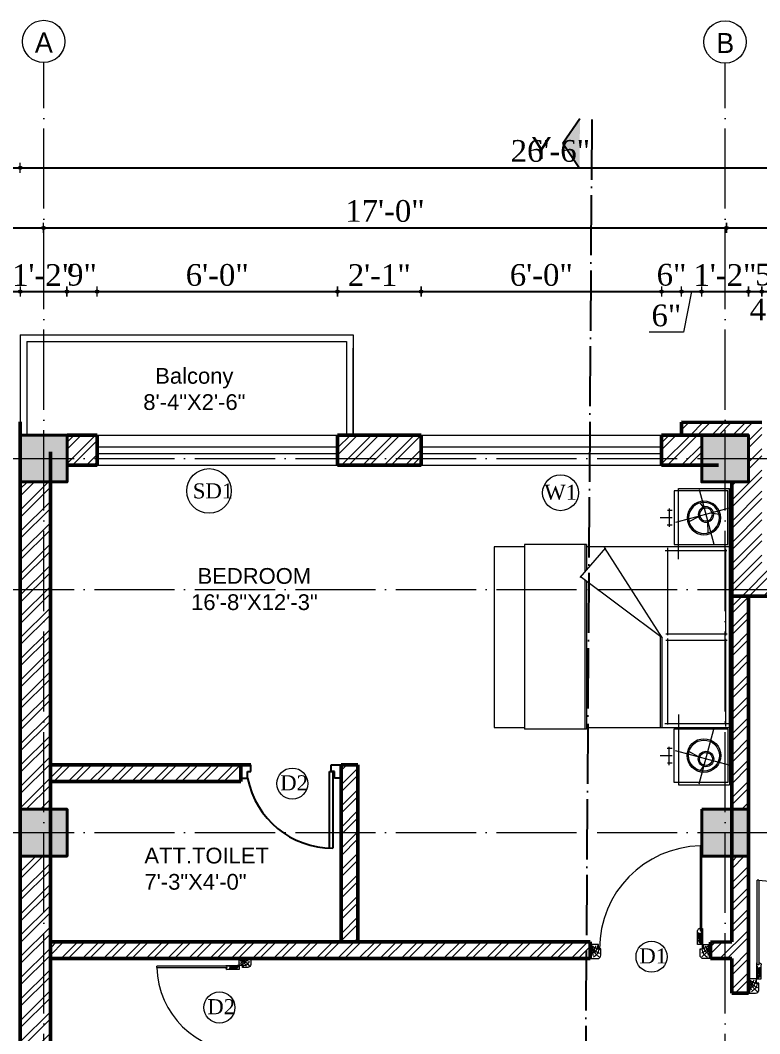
# Model space of a CAD drawing. Header units: inches. Extents: x 5914 to 162157, y -20538 to 282354.
# Drawn here: x 154059.8 to 154281.3, y -15025.6 to -14722.3 of the extents above; entities that cross this region are included whole.
import ezdxf

# ---------------------------------------------------------------- set-up
doc = ezdxf.new("R2010")
doc.units = ezdxf.units.IN
doc.header["$MEASUREMENT"] = 0
doc.header["$PDMODE"] = 99
doc.linetypes.add('ACAD_ISO04W100', pattern=[30, 24, -3, 0, -3])
for name, color, linetype, lineweight in [('.09', 24, 'Continuous', 9), ('.1', 168, 'Continuous', 13), ('A-FUR', 42, 'Continuous', 5), ('CENTER  LINE RA', 10, 'ACAD_ISO04W100', 20), ('CONC. OUTLINE RA', 150, 'Continuous', 40), ('door', 170, 'Continuous', 25), ('DOOR-WIN RA', 3, 'Continuous', 20), ('ELE2 RA', 130, 'Continuous', 20), ('elev 2', 20, 'Continuous', 25), ('Furniture', 22, 'Continuous', 13), ('Hatch', 254, 'Continuous', 9), ('HATCH RA', 8, 'Continuous', 5), ('Text', 7, 'Continuous', 18), ('TEXTLAYER', 7, 'Continuous', 18), ('WALL RA', 42, 'Continuous', 50)]:
    doc.layers.add(name, color=color, linetype=linetype, lineweight=lineweight)
for name, color, linetype in [('Column & Beam', 7, 'Continuous'), ('IN-WALL', 1, 'Continuous'), ('S-DIM', 7, 'Continuous'), ('WINDOW+dOOR', 5, 'Continuous')]:
    doc.layers.add(name, color=color, linetype=linetype)
doc.styles.add('DIM', font='dutch.ttf')
doc.styles.get("Standard").update_dxf_attribs({"font": 'arial.ttf'})
doc.styles.add('titles', font='GOTHICB.TTF')
doc.dimstyles.new('Copy of DIM 8', dxfattribs={"dimtxt": 6.5, "dimasz": 1, "dimexe": 6, "dimexo": 18, "dimgap": 1.6875, "dimtad": 1, "dimdec": 0, "dimzin": 3, "dimdsep": 46, "dimlunit": 4, "dimtxsty": 'DIM', "dimblk": 'dot 2', "dimcen": 0.09375, "dimse1": 1, "dimse2": 1, "dimclrd": 1, "dimclre": 1, "dimclrt": 256, "dimadec": 0, "dimazin": 0, "dimtfac": 0.75, "dimtdec": 0, "dimtix": 1, "dimtmove": 1, "dimatfit": 3, "dimldrblk": 'DOT', "dimfxl": 1, "dimtolj": 1, "dimtzin": 0, "dimlwd": 9, "dimlwe": 9, "dimarcsym": 0})
pattern_1 = [(45, (3701.305, -114.513), (-3.18198052, 3.18198052), []), (45, (3703.4265, -114.513), (-3.18198052, 3.18198052), [])]

# ---------------------------------------------------------------- blocks, each defined once
blk = doc.blocks.new('30 inch door')
at = {"layer": '.09'}
blk.add_arc((10330.01, 24687.1), 25.67, 91.332, 180, dxfattribs=at)
at = {"layer": '.1'}
for p, q in [((10329.41, 24712.76), (10329.41, 24691.67)), ((10329.41, 24712.76), (10329.81, 24712.76)), ((10329.81, 24691.67), (10329.81, 24712.76)), ((10328.81, 24688.15), (10328.81, 24691.67)), ((10329.29, 24692.15), (10329.41, 24692.15)), ((10329.41, 24692.15), (10329.41, 24691.67)), ((10329.41, 24691.67), (10329.81, 24691.67)), ((10329.41, 24691.67), (10329.81, 24691.67)), ((10329.81, 24691.67), (10329.81, 24692.15)), ((10329.81, 24692.15), (10330.01, 24692.15)), ((10330.01, 24692.15), (10330.01, 24688.15)), ((10302.02, 24688.15), (10302.02, 24684.65)), ((10304.03, 24688.15), (10302.02, 24688.15)), ((10304.03, 24688.15), (10304.03, 24688.15)), ((10304.03, 24687.1), (10304.03, 24688.15)), ((10330.01, 24688.15), (10328.81, 24688.15)), ((10330.01, 24687.1), (10330.01, 24688.15)), ((10330.01, 24688.15), (10332.02, 24688.15)), ((10332.02, 24688.15), (10332.02, 24684.65)), ((10304.65, 24687.1), (10304.03, 24687.1)), ((10304.65, 24685.52), (10304.65, 24687.1)), ((10329.4, 24687.1), (10330.01, 24687.1)), ((10329.4, 24685.52), (10329.4, 24687.1)), ((10302.02, 24684.65), (10303.77, 24684.65)), ((10332.02, 24684.65), (10330.27, 24684.65))]:
    blk.add_line(p, q, dxfattribs=at)
for centre, major_axis, start_param, end_param in [((10329.29, 24691.67), (-0.339, 0.339), 5.497787, 7.068583), ((10303.77, 24685.52), (-0.619, -0.619), 0.785398, 2.356194)]:
    blk.add_ellipse(centre, major_axis=major_axis, ratio=1, start_param=start_param, end_param=end_param, dxfattribs=at)
at = {"layer": '.1', "extrusion": (0, 0, -1)}
blk.add_ellipse((10330.27, 24685.52), major_axis=(-0.619, 0.619), ratio=1, start_param=3.926991, end_param=5.497787, dxfattribs=at)
blk.add_line((10330.01, 24688.15), (10330.01, 24688.15))
at = {"layer": 'Hatch', "lineweight": 0}
for points, knots in [([(10329.9, 24690.9), (10329.69, 24690.85), (10329.25, 24690.74), (10329.1, 24690.31), (10329.02, 24690.08)], [0, 0, 0, 0, 15.424483, 31.99547, 31.99547, 31.99547, 31.99547]), ([(10329.92, 24690.24), (10329.72, 24690.12), (10329.23, 24689.84), (10329.13, 24689.27), (10329.07, 24688.95)], [0, 0, 0, 0, 17.254821, 40.319618, 40.319618, 40.319618, 40.319618]), ([(10330.01, 24688.15), (10329.7, 24688.44), (10329.1, 24689.01), (10329.14, 24689.82), (10329.09, 24691.13)], [0, 0, 0, 0, 30.296971, 58.529009, 58.529009, 58.529009, 58.529009]), ([(10330.01, 24688.15), (10329.86, 24688.5), (10329.47, 24689.39), (10329.44, 24690.38), (10329.42, 24690.98)], [0, 0, 0, 0, 28.413311, 72.750806, 72.750806, 72.750806, 72.750806]), ([(10330.01, 24688.15), (10329.93, 24688.7), (10329.77, 24689.76), (10329.75, 24690.84), (10329.74, 24691.37)], [0, 0, 0, 0, 41.50394, 80.765622, 80.765622, 80.765622, 80.765622]), ([(10302.02, 24688.15), (10302.05, 24687.95), (10302.17, 24687.01), (10302.48, 24686.12), (10302.72, 24685.42)], [0, 0, 0, 0, 17.459471, 80.67073, 80.67073, 80.67073, 80.67073]), ([(10302.02, 24688.15), (10302.41, 24687.86), (10303.15, 24687.31), (10304.04, 24687.05), (10304.45, 24686.93)], [0, 0, 0, 0, 41.503939, 78.170205, 78.170205, 78.170205, 78.170205]), ([(10302.02, 24688.15), (10302.45, 24687.5), (10303.05, 24686.59), (10304.02, 24686.14), (10304.29, 24686.01)], [0, 0, 0, 0, 64.705486, 90.408952, 90.408952, 90.408952, 90.408952]), ([(10302.02, 24688.15), (10302.13, 24687.79), (10302.35, 24687.1), (10302.97, 24686.1), (10304.18, 24685.07)], [0, 0, 0, 0, 30.296971, 58.529009, 58.529009, 58.529009, 58.529009]), ([(10303.35, 24687.82), (10303.2, 24687.43), (10302.98, 24686.82), (10302.44, 24686.51), (10302.25, 24686.4)], [0, 0, 0, 0, 34.642749, 52.790216, 52.790216, 52.790216, 52.790216]), ([(10303.86, 24687.89), (10303.73, 24687.32), (10303.52, 24686.4), (10302.7, 24686), (10302.39, 24685.85)], [0, 0, 0, 0, 47.051669, 75.417188, 75.417188, 75.417188, 75.417188]), ([(10330.01, 24688.15), (10329.8, 24688.26), (10329.35, 24688.51), (10329.11, 24688.97), (10328.99, 24689.22)], [0, 0, 0, 0, 17.459472, 37.737029, 37.737029, 37.737029, 37.737029]), ([(10329.9, 24689.44), (10329.59, 24689.24), (10329.23, 24689.01), (10329.2, 24688.63), (10329.2, 24688.58)], [0, 0, 0, 0, 24.633819, 28.489546, 28.489546, 28.489546, 28.489546]), ([(10332.02, 24688.15), (10331.63, 24687.86), (10330.89, 24687.31), (10330.01, 24687.05), (10329.59, 24686.93)], [0, 0, 0, 0, 41.503939, 78.170205, 78.170205, 78.170205, 78.170205]), ([(10332.02, 24688.15), (10331.59, 24687.5), (10330.99, 24686.59), (10330.03, 24686.14), (10329.75, 24686.01)], [0, 0, 0, 0, 64.705486, 90.408952, 90.408952, 90.408952, 90.408952]), ([(10332.02, 24688.15), (10331.91, 24687.79), (10331.69, 24687.1), (10331.07, 24686.1), (10329.87, 24685.07)], [0, 0, 0, 0, 30.296971, 58.529009, 58.529009, 58.529009, 58.529009]), ([(10330.18, 24687.89), (10330.31, 24687.32), (10330.52, 24686.4), (10331.35, 24686), (10331.66, 24685.85)], [0, 0, 0, 0, 47.051669, 75.417188, 75.417188, 75.417188, 75.417188]), ([(10330.7, 24687.82), (10330.84, 24687.43), (10331.06, 24686.82), (10331.61, 24686.51), (10331.8, 24686.4)], [0, 0, 0, 0, 34.642749, 52.790216, 52.790216, 52.790216, 52.790216]), ([(10332.02, 24688.15), (10332, 24687.95), (10331.87, 24687.01), (10331.56, 24686.12), (10331.32, 24685.42)], [0, 0, 0, 0, 17.459471, 80.67073, 80.67073, 80.67073, 80.67073]), ([(10304.15, 24687.01), (10304.07, 24686.57), (10303.9, 24685.69), (10303.13, 24685.22), (10302.75, 24684.98)], [0, 0, 0, 0, 36.886594, 73.591637, 73.591637, 73.591637, 73.591637]), ([(10329.89, 24687.01), (10329.98, 24686.57), (10330.14, 24685.69), (10330.91, 24685.22), (10331.29, 24684.98)], [0, 0, 0, 0, 36.886594, 73.591637, 73.591637, 73.591637, 73.591637])]:
    blk.add_open_spline(points, degree=3, knots=knots, dxfattribs=at)
blk = doc.blocks.new('COLUMN')
at = {"layer": 'CONC. OUTLINE RA', "transparency": 33554687}
h = blk.add_hatch(color=256, dxfattribs=at)
h.dxf.hatch_style = 1
h.paths.add_polyline_path([(148062.93, -13130.45), (148076.93, -13130.45), (148076.93, -13116.45), (148062.93, -13116.45)])
at = {"layer": 'CONC. OUTLINE RA'}
blk.add_lwpolyline([(148062.93, -13116.45), (148076.93, -13116.45), (148076.93, -13130.45), (148062.93, -13130.45)], close=True, dxfattribs=at)
blk = doc.blocks.new('A$C2A650008')
at = {"layer": 'A-FUR'}
for p, q in [((-74.11, 13.02), (-90.97, 13.02)), ((-90.97, -6.3), (-90.97, 13.02)), ((-90.52, -5.58), (-90.52, 12.3)), ((-90.52, 12.3), (-72.65, 12.3)), ((-80.98, 12.72), (-85.85, -5.45)), ((-74.11, -10.37), (-74.11, 13.02)), ((-72.65, 12.3), (-72.65, -5.58)), ((-82.37, 6.87), (-81.23, 8.27)), ((-91.38, 6.62), (-73.1, 1.72)), ((-85.74, 4.89), (-87.52, 4.59)), ((-80.74, 3.68), (-77.55, 1.98)), ((-71.92, 5.78), (-70.42, 5.78)), ((-70.96, 6.46), (-70.96, 0.35)), ((-83.76, 1.91), (-83.84, -1.7)), ((-71.92, 3.36), (-67.96, 3.36)), ((-71.92, 0.94), (-70.3, 0.94)), ((-90.97, -6.3), (-43.44, -6.3)), ((-90.97, -6.3), (-90.97, -66.3)), ((-90.97, -6.3), (-70.8, -6.3)), ((-90.97, -66.3), (-90.97, -6.3)), ((-72.65, -5.58), (-90.52, -5.58)), ((-70.44, -6.69), (-70.44, -35.63)), ((-68.72, -36.65), (-49.48, -6.48)), ((-49.77, -6.59), (-41.27, -16.48)), ((-43.44, -5.48), (-43.44, -13.94)), ((-43.44, -5.48), (-22.87, -5.48)), ((-42.96, -5.48), (-42.96, -14.5)), ((-22.87, -5.48), (-22.87, -66.85)), ((-22.87, -6.3), (-12.84, -6.3)), ((-12.84, -6.3), (-12.84, -66.3)), ((-90.18, -7.63), (-69.6, -7.63)), ((-89.76, -35.72), (-89.76, -7)), ((-41.36, -16.06), (-68.68, -36.43)), ((-43.44, -17.62), (-43.44, -66.85)), ((-42.96, -17.26), (-42.96, -66.85)), ((-69.87, -35.22), (-90.25, -35.22)), ((-89.76, -65.95), (-89.76, -36.85)), ((-70.44, -36.77), (-70.44, -65.37)), ((-68.5, -36.25), (-68.5, -66.3)), ((-68.02, -35.78), (-68.02, -66.3)), ((-90.25, -37.39), (-69.87, -37.39)), ((-74.11, -61.97), (-74.11, -85.36)), ((-43.44, -66.3), (-90.97, -66.3)), ((-90.97, -66.3), (-90.97, -85.36)), ((-69.53, -64.97), (-90.74, -64.97)), ((-90.52, -66.76), (-90.52, -84.63)), ((-72.65, -66.76), (-90.52, -66.76)), ((-80.98, -85.05), (-85.85, -66.89)), ((-72.65, -84.63), (-72.65, -66.76)), ((-43.44, -66.85), (-22.87, -66.85)), ((-12.84, -66.3), (-22.87, -66.3)), ((-71.92, -73.28), (-70.3, -73.28)), ((-70.96, -78.79), (-70.96, -72.69)), ((-91.38, -78.96), (-73.1, -74.06)), ((-80.74, -76.02), (-77.55, -74.32)), ((-71.92, -75.7), (-67.96, -75.7)), ((-82.37, -79.2), (-81.23, -80.61)), ((-71.92, -78.11), (-70.42, -78.11)), ((-74.11, -85.36), (-90.97, -85.36)), ((-90.52, -84.63), (-72.65, -84.63))]:
    blk.add_line(p, q, dxfattribs=at)
for centre, major_axis, start_param, end_param in [((-82.54, 3.29), (3.95, 3.95), 6.28318530712061, 12.5663706143002), ((-82.54, 3.29), (-3.64, 3.64), 4.712389, 10.995574), ((-83.2, 4.43), (1.82, 1.82), 3.926993, 10.210178), ((-83.2, 4.43), (-1.52, 1.52), -1.570796, 4.712389)]:
    blk.add_ellipse(centre, major_axis=major_axis, ratio=1, start_param=start_param, end_param=end_param, dxfattribs=at)
at = {"layer": 'A-FUR', "extrusion": (0, 0, -1)}
for centre, major_axis, start_param, end_param in [((-82.54, -75.63), (-3.95, 3.95), 3.141593, 9.424778), ((-82.54, -75.63), (3.64, 3.64), 1.570796326731005, 7.853981633910592), ((-83.2, -76.77), (1.82, 1.82), -0.588961555347947, 5.69422375183164), ((-83.2, -76.77), (-1.52, 1.52), 0.886531, 7.169716)]:
    blk.add_ellipse(centre, major_axis=major_axis, ratio=1, start_param=start_param, end_param=end_param, dxfattribs=at)
blk = doc.blocks.new('dot1')
at = {"layer": 'Hatch'}
h = blk.add_hatch(color=256, dxfattribs=at)
edge = h.paths.add_edge_path()
edge.add_arc((0, 0), 1, 0, 360)
for p, q in [((3, 0), (-3, 0)), ((0, 3), (0, -3))]:
    blk.add_line(p, q, dxfattribs=at)
blk.add_circle((0, 0), 1, dxfattribs=at)
blk = doc.blocks.new('dot 2')
at = {"layer": 'Hatch', "xscale": 0.5, "yscale": 0.5, "zscale": 0.5}
blk.add_blockref('dot1', (0, 0), dxfattribs=at)
blk = doc.blocks.new('*D421')
at = {"layer": 'Defpoints', "color": 0, "transparency": 16777216}
for p in [(154073.83, -14803.5), (154059.83, -14846.45), (154073.83, -14846.45)]:
    blk.add_point(p, dxfattribs=at)
at = {"layer": 'S-DIM', "color": 1, "lineweight": 9, "transparency": 16777216}
for p, q in [((154058.83, -14803.5), (154057.83, -14803.5)), ((154059.83, -14803.5), (154073.83, -14803.5)), ((154074.83, -14803.5), (154075.83, -14803.5))]:
    blk.add_line(p, q, dxfattribs=at)
blk.add_blockref('dot 2', (154059.83, -14803.5), dxfattribs=at)
at = {"layer": 'S-DIM', "color": 1, "lineweight": 9, "transparency": 16777216, "rotation": 180}
blk.add_blockref('dot 2', (154073.83, -14803.5), dxfattribs=at)
at = {"layer": 'S-DIM', "transparency": 16777216, "insert": (154066.83, -14798.54), "char_height": 6.5, "attachment_point": 5, "style": 'DIM'}
blk.add_mtext('\\A1;1\'-2"', dxfattribs=at)
blk = doc.blocks.new('_Dot')
at = {"color": 0, "linetype": 'ByBlock', "lineweight": -2}
blk.add_line((-0.5, 0), (-1, 0), dxfattribs=at)
at = {"color": 0, "linetype": 'ByBlock', "const_width": 0.5}
blk.add_lwpolyline([(-0.25, 0, 1), (0.25, 0, 1)], format="xyb", close=True, dxfattribs=at)
blk = doc.blocks.new('*D422')
at = {"layer": 'Defpoints', "color": 0, "transparency": 16777216}
for p in [(154082.83, -14803.5), (154073.83, -14846.45), (154082.83, -14846.45)]:
    blk.add_point(p, dxfattribs=at)
at = {"layer": 'S-DIM', "color": 1, "lineweight": 9, "transparency": 16777216}
for p, q in [((154072.83, -14803.5), (154071.83, -14803.5)), ((154073.83, -14803.5), (154082.83, -14803.5)), ((154083.83, -14803.5), (154084.83, -14803.5))]:
    blk.add_line(p, q, dxfattribs=at)
blk.add_blockref('dot 2', (154073.83, -14803.5), dxfattribs=at)
at = {"layer": 'S-DIM', "color": 1, "lineweight": 9, "transparency": 16777216, "rotation": 180}
blk.add_blockref('dot 2', (154082.83, -14803.5), dxfattribs=at)
at = {"layer": 'S-DIM', "transparency": 16777216, "insert": (154078.33, -14798.5), "char_height": 6.5, "attachment_point": 5, "style": 'DIM'}
blk.add_mtext('\\A1;9"', dxfattribs=at)
blk = doc.blocks.new('*D426')
at = {"layer": 'Defpoints', "color": 0, "transparency": 16777216}
for p in [(154257.87, -14803.5), (154251.87, -14846.45), (154257.87, -14846.45)]:
    blk.add_point(p, dxfattribs=at)
at = {"layer": 'S-DIM', "color": 1, "lineweight": 9, "transparency": 16777216}
for p, q in [((154250.87, -14803.5), (154249.87, -14803.5)), ((154251.87, -14803.5), (154257.87, -14803.5)), ((154258.87, -14803.5), (154259.87, -14803.5))]:
    blk.add_line(p, q, dxfattribs=at)
blk.add_blockref('dot 2', (154251.87, -14803.5), dxfattribs=at)
at = {"layer": 'S-DIM', "color": 1, "lineweight": 9, "transparency": 16777216, "rotation": 180}
blk.add_blockref('dot 2', (154257.87, -14803.5), dxfattribs=at)
at = {"layer": 'S-DIM', "transparency": 16777216, "insert": (154254.87, -14798.5), "char_height": 6.5, "attachment_point": 5, "style": 'DIM'}
blk.add_mtext('\\A1;6"', dxfattribs=at)
blk = doc.blocks.new('*D427')
at = {"layer": 'Defpoints', "color": 0, "transparency": 16777216}
for p in [(154263.87, -14803.5), (154257.87, -14846.45), (154263.87, -14846.43)]:
    blk.add_point(p, dxfattribs=at)
at = {"layer": 'S-DIM', "color": 1, "lineweight": 9, "transparency": 16777216}
for p, q in [((154260.87, -14803.5), (154258.49, -14815.67)), ((154258.87, -14803.5), (154262.87, -14803.5)), ((154258.49, -14815.67), (154248.16, -14815.67))]:
    blk.add_line(p, q, dxfattribs=at)
at = {"layer": 'S-DIM', "color": 1, "lineweight": 9, "transparency": 16777216, "rotation": 180}
blk.add_blockref('dot 2', (154257.87, -14803.5), dxfattribs=at)
at = {"layer": 'S-DIM', "color": 1, "lineweight": 9, "transparency": 16777216}
blk.add_blockref('dot 2', (154263.87, -14803.5), dxfattribs=at)
at = {"layer": 'S-DIM', "transparency": 16777216, "insert": (154253.32, -14810.67), "char_height": 6.5, "attachment_point": 5, "style": 'DIM'}
blk.add_mtext('\\A1;6"', dxfattribs=at)
blk = doc.blocks.new('*D428')
at = {"layer": 'Defpoints', "color": 0, "transparency": 16777216}
for p in [(154277.87, -14803.5), (154263.87, -14846.43), (154277.87, -14846.43)]:
    blk.add_point(p, dxfattribs=at)
at = {"layer": 'S-DIM', "color": 1, "lineweight": 9, "transparency": 16777216}
for p, q in [((154262.87, -14803.5), (154261.87, -14803.5)), ((154263.87, -14803.5), (154277.87, -14803.5)), ((154278.87, -14803.5), (154279.87, -14803.5))]:
    blk.add_line(p, q, dxfattribs=at)
blk.add_blockref('dot 2', (154263.87, -14803.5), dxfattribs=at)
at = {"layer": 'S-DIM', "color": 1, "lineweight": 9, "transparency": 16777216, "rotation": 180}
blk.add_blockref('dot 2', (154277.87, -14803.5), dxfattribs=at)
at = {"layer": 'S-DIM', "transparency": 16777216, "insert": (154270.87, -14798.54), "char_height": 6.5, "attachment_point": 5, "style": 'DIM'}
blk.add_mtext('\\A1;1\'-2"', dxfattribs=at)
blk = doc.blocks.new('*D429')
at = {"layer": 'Defpoints', "color": 0, "transparency": 16777216}
for p in [(154281.87, -14803.5), (154277.87, -14846.43), (154281.87, -14846.43)]:
    blk.add_point(p, dxfattribs=at)
at = {"layer": 'S-DIM', "color": 1, "lineweight": 9, "transparency": 16777216}
for p, q in [((154276.87, -14803.5), (154275.87, -14803.5)), ((154277.87, -14803.5), (154281.87, -14803.5)), ((154282.87, -14803.5), (154283.87, -14803.5))]:
    blk.add_line(p, q, dxfattribs=at)
blk.add_blockref('dot 2', (154277.87, -14803.5), dxfattribs=at)
at = {"layer": 'S-DIM', "color": 1, "lineweight": 9, "transparency": 16777216, "rotation": 180}
blk.add_blockref('dot 2', (154281.87, -14803.5), dxfattribs=at)
at = {"layer": 'S-DIM', "transparency": 16777216, "insert": (154282.73, -14808.87), "char_height": 6.5, "attachment_point": 5, "style": 'DIM'}
blk.add_mtext('\\A1;4"', dxfattribs=at)
blk = doc.blocks.new('*D430')
at = {"layer": 'Defpoints', "color": 0, "transparency": 16777216}
for p in [(154286.87, -14803.5), (154281.87, -14846.43), (154286.87, -14885.59)]:
    blk.add_point(p, dxfattribs=at)
at = {"layer": 'S-DIM', "color": 1, "lineweight": 9, "transparency": 16777216}
for p, q in [((154280.87, -14803.5), (154279.87, -14803.5)), ((154281.87, -14803.5), (154286.87, -14803.5)), ((154287.87, -14803.5), (154288.87, -14803.5))]:
    blk.add_line(p, q, dxfattribs=at)
blk.add_blockref('dot 2', (154281.87, -14803.5), dxfattribs=at)
at = {"layer": 'S-DIM', "color": 1, "lineweight": 9, "transparency": 16777216, "rotation": 180}
blk.add_blockref('dot 2', (154286.87, -14803.5), dxfattribs=at)
at = {"layer": 'S-DIM', "transparency": 16777216, "insert": (154284.37, -14798.43), "char_height": 6.5, "attachment_point": 5, "style": 'DIM'}
blk.add_mtext('\\A1;5"', dxfattribs=at)
blk = doc.blocks.new('*D434')
at = {"layer": 'Defpoints', "color": 0, "transparency": 16777216}
for p in [(154271.29, -14784.45), (154066.83, -14853.45), (154271.29, -14853.45)]:
    blk.add_point(p, dxfattribs=at)
at = {"layer": 'S-DIM', "color": 1, "lineweight": 9, "transparency": 16777216}
blk.add_line((154067.83, -14784.45), (154270.29, -14784.45), dxfattribs=at)
at = {"layer": 'S-DIM', "color": 1, "lineweight": 9, "transparency": 16777216, "rotation": 180}
blk.add_blockref('dot 2', (154066.83, -14784.45), dxfattribs=at)
at = {"layer": 'S-DIM', "color": 1, "lineweight": 9, "transparency": 16777216}
blk.add_blockref('dot 2', (154271.29, -14784.45), dxfattribs=at)
at = {"layer": 'S-DIM', "transparency": 16777216, "insert": (154169.06, -14779.42), "char_height": 6.5, "attachment_point": 5, "style": 'DIM'}
blk.add_mtext('\\A1;17\'-0"', dxfattribs=at)
blk = doc.blocks.new('*D437')
at = {"layer": 'Defpoints', "color": 0, "transparency": 16777216}
for p in [(154059.83, -14766.45), (154059.83, -14885.59), (154377.35, -14885.59)]:
    blk.add_point(p, dxfattribs=at)
at = {"layer": 'S-DIM', "color": 1, "lineweight": 9, "transparency": 16777216}
blk.add_line((154376.35, -14766.45), (154060.83, -14766.45), dxfattribs=at)
at = {"layer": 'S-DIM', "color": 1, "lineweight": 9, "transparency": 16777216, "rotation": 180}
blk.add_blockref('dot 2', (154059.83, -14766.45), dxfattribs=at)
at = {"layer": 'S-DIM', "color": 1, "lineweight": 9, "transparency": 16777216}
blk.add_blockref('dot 2', (154377.35, -14766.45), dxfattribs=at)
at = {"layer": 'S-DIM', "transparency": 16777216, "insert": (154218.59, -14761.45), "char_height": 6.5, "attachment_point": 5, "style": 'DIM'}
blk.add_mtext('\\A1;26\'-6"', dxfattribs=at)
blk = doc.blocks.new('*D452')
at = {"layer": 'Defpoints', "color": 0, "transparency": 16777216}
for p in [(154271.29, -14853.45), (154515.07, -14853.45), (154370.35, -14892.59)]:
    blk.add_point(p, dxfattribs=at)
at = {"layer": 'S-DIM', "color": 1, "lineweight": 9, "transparency": 16777216}
blk.add_line((154515.07, -14891.59), (154515.07, -14854.45), dxfattribs=at)
for p, rotation in [((154515.07, -14853.45), 90), ((154515.07, -14892.59), 270)]:
    blk.add_blockref('dot 2', p, dxfattribs=dict(at, rotation=rotation))
at = {"layer": 'S-DIM', "transparency": 16777216, "insert": (154510.07, -14873.02), "char_height": 6.5, "attachment_point": 5, "rotation": 90, "style": 'DIM'}
blk.add_mtext('\\A1;3\'-3"', dxfattribs=at)
blk = doc.blocks.new('*D467')
at = {"layer": 'Defpoints', "color": 0, "transparency": 16777216}
for p in [(154066.83, -14853.45), (154023.83, -14965.38), (154066.83, -14965.38)]:
    blk.add_point(p, dxfattribs=at)
at = {"layer": 'S-DIM', "color": 1, "lineweight": 9, "transparency": 16777216}
blk.add_line((154023.83, -14854.45), (154023.83, -14964.38), dxfattribs=at)
for p, rotation in [((154023.83, -14853.45), 90), ((154023.83, -14965.38), 270)]:
    blk.add_blockref('dot 2', p, dxfattribs=dict(at, rotation=rotation))
at = {"layer": 'S-DIM', "transparency": 16777216, "insert": (154018.83, -14909.42), "char_height": 6.5, "attachment_point": 5, "rotation": 90, "style": 'DIM'}
blk.add_mtext('\\A1;9\'-4"', dxfattribs=at)
blk = doc.blocks.new('*D468')
at = {"layer": 'Defpoints', "color": 0, "transparency": 16777216}
for p in [(154066.83, -14965.38), (154023.83, -15131.08), (154066.83, -15131.08)]:
    blk.add_point(p, dxfattribs=at)
at = {"layer": 'S-DIM', "color": 1, "lineweight": 9, "transparency": 16777216}
blk.add_line((154023.83, -14966.38), (154023.83, -15130.08), dxfattribs=at)
for p, rotation in [((154023.83, -14965.38), 90), ((154023.83, -15131.08), 270)]:
    blk.add_blockref('dot 2', p, dxfattribs=dict(at, rotation=rotation))
at = {"layer": 'S-DIM', "transparency": 16777216, "insert": (154018.81, -15048.23), "char_height": 6.5, "attachment_point": 5, "rotation": 90, "style": 'DIM'}
blk.add_mtext('\\A1;13\'-10"', dxfattribs=at)
blk = doc.blocks.new('D1')
at = {"layer": 'door'}
for p, q in [((40756.71, -24912.93), (40760.71, -24912.93)), ((40756.71, -24912.93), (40756.71, -24914.93)), ((40756.71, -24914.93), (40758.71, -24914.93)), ((40758.71, -24914.93), (40758.71, -24915.93)), ((40760.71, -24915.93), (40760.71, -24912.93)), ((40758.71, -24915.93), (40760.71, -24915.93)), ((40735.93, -24939.43), (40758.71, -24939.43)), ((40758.71, -24939.43), (40758.71, -24940.43)), ((40758.71, -24940.43), (40735.75, -24940.43)), ((40756.71, -24940.93), (40758.71, -24940.93)), ((40756.71, -24942.93), (40756.71, -24940.93)), ((40758.71, -24940.93), (40758.71, -24939.93)), ((40758.71, -24939.93), (40760.71, -24939.93)), ((40760.71, -24939.93), (40760.71, -24942.93)), ((40760.71, -24942.93), (40756.71, -24942.93))]:
    blk.add_line(p, q, dxfattribs=at)
blk.add_arc((40761.75, -24940.43), 25.99, 101.1753, 180.0001, dxfattribs=at)
blk = doc.blocks.new('griid')
at = {"layer": 'CENTER  LINE RA', "linetype": 'ACAD_ISO04W100'}
for p, q in [((149708.18, -15085.57), (149708.19, -14620.49)), ((149912.22, -15085.57), (149912.22, -14620.62)), ((149663.18, -14738.94), (150150.1, -14738.94)), ((149663.18, -14778.08), (150150.1, -14778.08)), ((149663.18, -14850.87), (150150.1, -14850.87))]:
    blk.add_line(p, q, dxfattribs=at)
at = {"layer": 'Text'}
for centre in [(149708.19, -14614.14), (149708.18, -14614.14), (149708.19, -14614.14), (149912.22, -14614.28), (149912.22, -14614.28), (149912.22, -14614.28)]:
    blk.add_circle(centre, 6.34, dxfattribs=at)
at = {"layer": 'Text', "char_height": 6, "width": 68.6783, "attachment_point": 3, "rotation": 0.0035, "style": 'titles'}
for s, insert in [('{\\fStylus BT|b0|i0|c0|p34;A}', (149710.91, -14611.46)), ('{\\fStylus BT|b0|i0|c0|p34;B}', (149914.95, -14611.6))]:
    blk.add_mtext(s, dxfattribs=dict(at, insert=insert))
blk = doc.blocks.new('BIUD')
at = {"layer": 'Column & Beam'}
h = blk.add_hatch(color=256, dxfattribs=at)
h.dxf.hatch_style = 1
h.paths.add_polyline_path([(154227.37, -14155.81), (154227.47, -14140.87), (154222.36, -14148.3)])
at = {"layer": 'elev 2'}
for q in [(154227.47, -14140.87), (154227.37, -14155.81)]:
    blk.add_line((154222.36, -14148.3), q, dxfattribs=at)
at = {"layer": 'elev 2', "linetype": 'ACAD_ISO04W100', "ltscale": 0.75}
blk.add_line((154231.03, -14141.23), (154227.94, -14605.58), dxfattribs=at)
at = {"layer": 'Text', "insert": (154212.88, -14146.4), "char_height": 6.57, "attachment_point": 1, "rotation": 359.6191}
blk.add_mtext_dynamic_manual_height_columns('Y', width=6.5733, gutter_width=32.87, heights=[0], dxfattribs=at)

msp = doc.modelspace()

# ---------------------------------------------------------------- hatches: boundary and pattern name
at = {"layer": 'HATCH RA'}
h = msp.add_hatch(dxfattribs=at)
h.set_pattern_fill('ANSI32', color=256, scale=12)
h.set_pattern_definition(pattern_1)
h.paths.add_polyline_path([(154281.9, -14842.62), (154257.9, -14842.6), (154257.9, -14846.45), (154277.9, -14846.45), (154277.9, -14860.45), (154272.9, -14860.45), (154272.9, -14894.59), (154286.9, -14894.59), (154286.9, -14885.59), (154281.9, -14885.59)])
h = msp.add_hatch(dxfattribs=at)
h.set_pattern_fill('ANSI32', color=256, scale=12)
h.set_pattern_definition(pattern_1)
h.paths.add_polyline_path([(154073.86, -14846.45), (154073.86, -14855.45), (154082.86, -14855.45), (154082.86, -14846.45)])
h = msp.add_hatch(dxfattribs=at)
h.set_pattern_fill('ANSI32', color=256, scale=12)
h.set_pattern_definition(pattern_1)
h.paths.add_polyline_path([(154179.9, -14855.45), (154179.9, -14846.45), (154154.86, -14846.45), (154154.86, -14855.45)])
h = msp.add_hatch(dxfattribs=at)
h.set_pattern_fill('ANSI32', color=256, scale=12)
h.set_pattern_definition(pattern_1)
h.paths.add_polyline_path([(154263.9, -14855.45), (154263.9, -14846.45), (154251.9, -14846.45), (154251.9, -14855.45)])
h = msp.add_hatch(dxfattribs=at)
h.set_pattern_fill('ANSI32', color=256, scale=12)
h.set_pattern_definition(pattern_1)
h.paths.add_polyline_path([(154059.86, -14958.38), (154068.86, -14958.38), (154068.86, -14860.45), (154059.86, -14860.45)])
h = msp.add_hatch(dxfattribs=at)
h.set_pattern_fill('ANSI32', color=256, scale=12)
h.set_pattern_definition(pattern_1)
h.paths.add_polyline_path([(154277.9, -14894.59), (154272.9, -14894.59), (154272.9, -14958.38), (154277.9, -14958.38)])
h = msp.add_hatch(dxfattribs=at)
h.set_pattern_fill('ANSI32', color=256, scale=12)
h.set_pattern_definition(pattern_1)
h.paths.add_polyline_path([(154125.9, -14945.08), (154068.86, -14945.08), (154068.86, -14950.08), (154125.9, -14950.08)])
h = msp.add_hatch(dxfattribs=at)
h.set_pattern_fill('ANSI32', color=256, scale=12)
h.set_pattern_definition(pattern_1)
h.paths.add_polyline_path([(154160.9, -14945.08), (154155.9, -14945.08), (154155.9, -14949.08), (154155.9, -14998.08), (154160.9, -14998.08)])
h = msp.add_hatch(dxfattribs=at)
h.set_pattern_fill('ANSI32', color=256, scale=12)
h.set_pattern_definition(pattern_1)
h.paths.add_polyline_path([(154068.86, -14972.38), (154059.86, -14972.38), (154059.86, -15124.08), (154068.86, -15124.08)])
h = msp.add_hatch(dxfattribs=at)
h.set_pattern_fill('ANSI32', color=256, scale=12)
h.set_pattern_definition(pattern_1)
h.paths.add_polyline_path([(154272.9, -14972.38), (154272.9, -14998.08), (154266.55, -14998.18), (154266.55, -15003.08), (154272.9, -15003.08), (154272.9, -15013.38), (154277.9, -15013.38), (154277.9, -15009.18), (154277.9, -14972.38)])
h = msp.add_hatch(dxfattribs=at)
h.set_pattern_fill('ANSI32', color=256, scale=12)
h.set_pattern_definition(pattern_1)
h.paths.add_polyline_path([(154230.55, -14998.88), (154230.55, -14998.08), (154068.86, -14998.08), (154068.86, -15003.08), (154128.86, -15003.08), (154230.55, -15003.08)])

# ---------------------------------------------------------------- linework, layer by layer
at = {"layer": 'Defpoints'}
for points in [[(154005.83, -14766.45), (154399.25, -14766.45), (154532.93, -14914.27), (154533.68, -15188.73), (154005.83, -15188.01)], [(154023.83, -14784.45), (154391.95, -14784.45), (154514.95, -14921.9), (154515.63, -15170.7), (154023.83, -15170.04)], [(154041.45, -14803.5), (154378.58, -14803.5), (154496.97, -14929.53), (154497.58, -15152.68), (154041.83, -15152.06)]]:
    msp.add_lwpolyline(points, close=True, dxfattribs=at)
at = {"layer": 'DOOR-WIN RA'}
for p, q in [((154082.86, -14846.45), (154154.86, -14846.45)), ((154179.9, -14846.45), (154251.9, -14846.45)), ((154082.86, -14849.95), (154154.86, -14849.95)), ((154179.9, -14849.95), (154251.9, -14849.95)), ((154082.86, -14851.95), (154154.86, -14851.95)), ((154179.9, -14851.95), (154251.9, -14851.95)), ((154082.86, -14855.45), (154154.86, -14855.45)), ((154179.9, -14855.45), (154251.9, -14855.45))]:
    msp.add_line(p, q, dxfattribs=at)
at = {"layer": 'ELE2 RA'}
for p, q in [((154059.86, -14816.45), (154159.5, -14816.45)), ((154059.86, -14816.45), (154059.86, -14846.45)), ((154159.5, -14816.45), (154159.5, -14846.45)), ((154061.86, -14818.45), (154157.5, -14818.45)), ((154061.86, -14818.45), (154061.86, -14846.45)), ((154157.5, -14818.45), (154157.5, -14846.45)), ((154159.47, -14820.45), (154159.47, -14846.45))]:
    msp.add_line(p, q, dxfattribs=at)
at = {"layer": 'TEXTLAYER'}
for centre, radius in [((154116.38, -14863.14), 6.66), ((154221.63, -14863.69), 5.36), ((154141.32, -14950.73), 4.65), ((154248.88, -15002.53), 4.65), ((154119.49, -15017.72), 4.65)]:
    msp.add_circle(centre, radius, dxfattribs=at)
at = {"layer": 'WALL RA'}
for p, q in [((154059.86, -14842.45), (154059.86, -15138.08)), ((154257.9, -14846.47), (154257.9, -14842.6)), ((154257.9, -14842.6), (154281.9, -14842.62)), ((154082.86, -14846.45), (154073.86, -14846.45)), ((154082.86, -14855.48), (154082.86, -14846.45)), ((154179.9, -14846.45), (154154.86, -14846.45)), ((154154.86, -14855.48), (154154.86, -14846.45)), ((154179.9, -14846.45), (154179.9, -14855.45)), ((154277.9, -14846.45), (154251.9, -14846.45)), ((154251.9, -14846.45), (154251.9, -14855.45)), ((154068.86, -14851.45), (154068.86, -15129.08)), ((154082.86, -14855.45), (154073.86, -14855.45)), ((154179.9, -14855.45), (154154.86, -14855.45)), ((154268.9, -14855.45), (154251.9, -14855.45)), ((154272.9, -14894.59), (154272.9, -14860.45)), ((154286.9, -14894.59), (154272.9, -14894.59)), ((154272.9, -14894.59), (154272.9, -14998.08)), ((154277.9, -14894.59), (154277.9, -15013.38)), ((154128.9, -14945.08), (154068.86, -14945.08)), ((154125.9, -14945.08), (154125.9, -14950.08)), ((154160.9, -14945.08), (154155.9, -14945.08)), ((154155.9, -14998.08), (154155.9, -14945.08)), ((154160.9, -14998.08), (154160.9, -14945.08)), ((154125.9, -14950.08), (154068.86, -14950.08)), ((154230.55, -14998.08), (154068.86, -14998.08)), ((154230.55, -15003.08), (154230.55, -14998.08)), ((154266.55, -14998.18), (154272.9, -14998.08)), ((154266.55, -15003.08), (154266.55, -14998.18)), ((154128.86, -15003.08), (154068.86, -15003.08)), ((154230.55, -15003.08), (154128.86, -15003.08)), ((154266.55, -15003.08), (154272.9, -15003.08)), ((154272.9, -15003.08), (154272.9, -15013.38)), ((154277.9, -15013.38), (154272.9, -15013.38))]:
    msp.add_line(p, q, dxfattribs=at)

# ---------------------------------------------------------------- block references
msp.add_blockref('griid', (4358.68, -114.51))
at = {"layer": 'CONC. OUTLINE RA'}
for p in [(5996.93, -1730), (6200.97, -1730), (5996.93, -1841.94), (6200.97, -1841.94)]:
    msp.add_blockref('COLUMN', p, dxfattribs=at)
at = {"layer": 'Furniture', "ltscale": 10, "xscale": -0.9009198872349742, "yscale": 0.9009198872349742, "zscale": 0.9009198872349742}
msp.add_blockref('A$C2A650008', (154190.22, -14874.19), dxfattribs=at)
at = {"layer": 'HATCH RA'}
msp.add_blockref('BIUD', (-0.03, -610.8), dxfattribs=at)
at = {"layer": 'IN-WALL', "rotation": 90.00000000000001}
msp.add_blockref('D1', (129212.97, -55705.79), dxfattribs=at)
at = {"layer": 'WINDOW+dOOR', "extrusion": (0, 0, -1), "yscale": 1.200000004188042, "zscale": -1.200000004184403}
for p, xscale, rotation in [((-141868.09, -44624.65), -1.200000004184403, 5.857498470263067e-05), ((-166676.36, -44634.95), 1.200000004184403, 359.9999414250153)]:
    msp.add_blockref('30 inch door', p, dxfattribs=dict(at, xscale=xscale, rotation=rotation))
at = {"layer": 'WINDOW+dOOR', "extrusion": (0, 0, -1), "xscale": -1, "zscale": -1.00000000348675, "rotation": 270}
msp.add_blockref('30 inch door', (-178813.51, -25335.11), dxfattribs=at)

# ---------------------------------------------------------------- texts
at = {"char_height": 4.7109, "attachment_point": 1}
for s, insert in [('\\pi11.19613;Balcony\\P\\pi7.62117;8\'-4"X2\'-6"', (154089.07, -14826.35)), ('\\pi6.12049;BEDROOM\\P\\pi4.186;16\'-8"X12\'-3"', (154106.82, -14886.22)), ('ATT.TOILET\\P7\'-3"X4\'-0"', (154097.02, -14969.9))]:
    msp.add_mtext_dynamic_manual_height_columns(s, width=45.2655, gutter_width=23.55, heights=[0], dxfattribs=dict(at, insert=insert))
at = {"layer": 'TEXTLAYER', "char_height": 4.5, "attachment_point": 1}
for s, insert, width in [('{\\fTimes New Roman|b0|i0|c0|p18;SD1}', (154111.52, -14860.88), 6.709), ('{\\fTimes New Roman|b0|i0|c0|p18;W1}', (154216.76, -14861.3), 23.0777), ('{\\fTimes New Roman|b0|i0|c0|p18;D2}', (154137.69, -14948.23), 245.2674), ('{\\fTimes New Roman|b0|i0|c0|p18;D1}', (154245.24, -15000.03), 245.2674), ('{\\fTimes New Roman|b0|i0|c0|p18;D2}', (154115.86, -15015.22), 245.2674)]:
    msp.add_mtext(s, dxfattribs=dict(at, insert=insert, width=width))

# ---------------------------------------------------------------- dimensions: what is measured, and where the dimension line sits
at = {"layer": 'S-DIM'}
for base, p1, p2, picture, middle in [((154059.83, -14766.45), (154377.35, -14885.59), (154059.83, -14885.59), '*D437', (154218.59, -14761.45)), ((154271.29, -14784.45), (154066.83, -14853.45), (154271.29, -14853.45), '*D434', (154169.06, -14779.42)), ((154073.83, -14803.5), (154059.83, -14846.45), (154073.83, -14846.45), '*D421', (154066.83, -14798.54)), ((154082.83, -14803.5), (154073.83, -14846.45), (154082.83, -14846.45), '*D422', (154078.33, -14798.5)), ((154257.87, -14803.5), (154251.87, -14846.45), (154257.87, -14846.45), '*D426', (154254.87, -14798.5)), ((154277.87, -14803.5), (154263.87, -14846.43), (154277.87, -14846.43), '*D428', (154270.87, -14798.54)), ((154286.87, -14803.5), (154281.87, -14846.43), (154286.87, -14885.59), '*D430', (154284.37, -14798.43))]:
    dim = msp.add_linear_dim(base=base, p1=p1, p2=p2, dimstyle='Copy of DIM 8', dxfattribs=at)
    dim.commit()
    dim.dimension.update_dxf_attribs({"geometry": picture, "text_midpoint": middle})
for base, p1, p2 in [((154370.35, -14784.45), (154271.29, -14853.45), (154370.35, -14892.59)), ((154154.83, -14803.5), (154082.83, -14846.45), (154154.83, -14846.45)), ((154179.87, -14803.5), (154154.83, -14846.45), (154179.87, -14846.45)), ((154251.87, -14803.5), (154179.87, -14846.45), (154251.87, -14846.45))]:
    msp.add_linear_dim(base=base, p1=p1, p2=p2, dimstyle='Copy of DIM 8', dxfattribs=at).render()
for base, p1, p2, picture, middle in [((154263.87, -14803.5), (154257.87, -14846.45), (154263.87, -14846.43), '*D427', (154256.8, -14815.67)), ((154281.87, -14803.5), (154277.87, -14846.43), (154281.87, -14846.43), '*D429', (154282.73, -14813.81))]:
    dim = msp.add_linear_dim(base=base, p1=p1, p2=p2, dimstyle='Copy of DIM 8', dxfattribs=at)
    dim.commit()
    dim.dimension.update_dxf_attribs({"geometry": picture, "text_midpoint": middle, "dimtype": 160})
msp.add_linear_dim(base=(154041.5, -14816.45), p1=(154059.83, -14846.45), p2=(154059.86, -14816.45), angle=90, dimstyle='Copy of DIM 8', dxfattribs=at).render()
for base, p1, p2, picture, middle in [((154023.83, -14965.38), (154066.83, -14853.45), (154066.83, -14965.38), '*D467', (154018.83, -14909.42)), ((154515.07, -14853.45), (154370.35, -14892.59), (154271.29, -14853.45), '*D452', (154510.07, -14873.02)), ((154023.83, -15131.08), (154066.83, -14965.38), (154066.83, -15131.08), '*D468', (154018.81, -15048.23))]:
    dim = msp.add_linear_dim(base=base, p1=p1, p2=p2, angle=90, dimstyle='Copy of DIM 8', dxfattribs=at)
    dim.commit()
    dim.dimension.update_dxf_attribs({"geometry": picture, "text_midpoint": middle})

doc.saveas('drawing.dxf')
